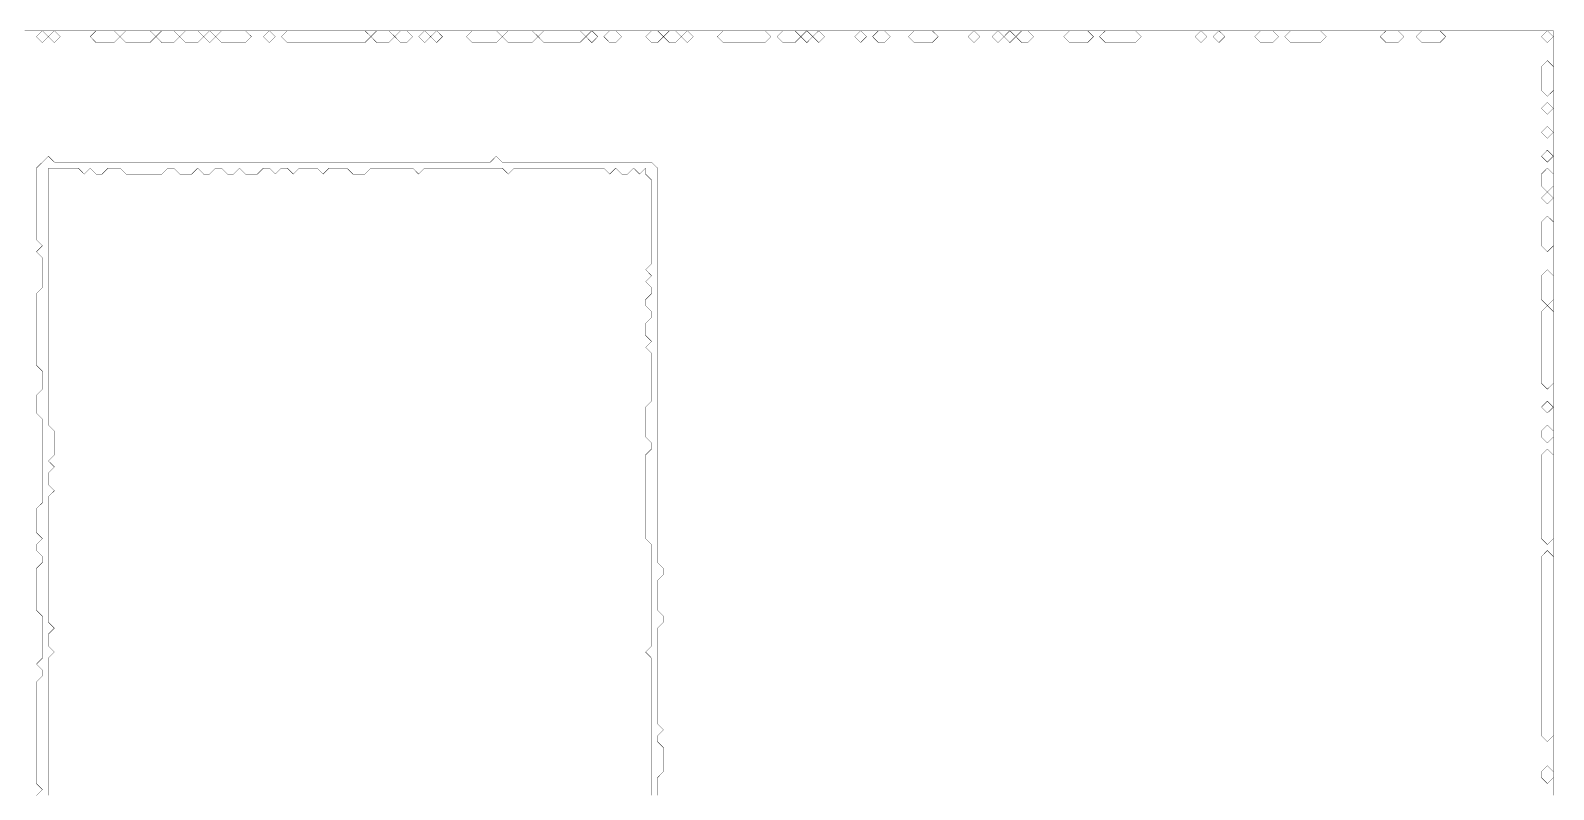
# Model space of a CAD drawing. Header units: metres. Extents: x 0 to 5082, y -5082 to 0.
# Drawn here: x 2546 to 5082, y -1263 to 0 of the extents above; entities that cross this region are included whole.
import ezdxf

# ---------------------------------------------------------------- set-up
doc = ezdxf.new("R2010")
doc.units = ezdxf.units.M
doc.layers.add('conductor', color=1, linetype='Continuous')
doc.layers.add('substrate', color=5, linetype='Continuous')

msp = doc.modelspace()

# ---------------------------------------------------------------- linework, layer by layer
at = {"layer": 'conductor', "const_width": 0.5}
msp.add_lwpolyline([(3580.3, -1273), (3580.3, -1263.1), (3580.3, -1253.1), (3580.3, -1243.2), (3580.3, -1233.2), (3580.3, -1223.3), (3580.3, -1213.3), (3580.3, -1203.4), (3580.3, -1193.4), (3580.3, -1183.5), (3580.3, -1173.5), (3580.3, -1163.6), (3580.3, -1153.7), (3580.3, -1143.7), (3580.3, -1133.8), (3580.3, -1123.8), (3580.3, -1113.9), (3580.3, -1103.9), (3580.3, -1094), (3580.3, -1084), (3580.3, -1074.1), (3580.3, -1064.1), (3580.3, -1054.2), (3580.3, -1044.3), (3570.4, -1034.3), (3580.3, -1024.4), (3580.3, -1014.4), (3580.3, -1004.5), (3580.3, -994.5), (3580.3, -984.6), (3580.3, -974.6), (3580.3, -964.7), (3580.3, -954.8), (3580.3, -944.8), (3580.3, -934.9), (3580.3, -924.9), (3580.3, -915), (3580.3, -905), (3580.3, -895.1), (3580.3, -885.1), (3580.3, -875.2), (3580.3, -865.2), (3580.3, -855.3), (3570.4, -845.4), (3570.4, -835.4), (3570.4, -825.5), (3570.4, -815.5), (3570.4, -805.6), (3570.4, -795.6), (3570.4, -785.7), (3570.4, -775.7), (3570.4, -765.8), (3570.4, -755.8), (3570.4, -745.9), (3570.4, -736), (3570.4, -726), (3570.4, -716.1), (3570.4, -706.1), (3580.3, -696.2), (3580.3, -686.2), (3570.4, -676.3), (3570.4, -666.3), (3570.4, -656.4), (3570.4, -646.4), (3570.4, -636.5), (3570.4, -626.6), (3580.3, -616.6), (3580.3, -606.7), (3580.3, -596.7), (3580.3, -586.8), (3580.3, -576.8), (3580.3, -566.9), (3580.3, -556.9), (3580.3, -547), (3580.3, -537), (3570.4, -527.1), (3580.3, -517.2), (3570.4, -507.2), (3570.4, -497.3), (3570.4, -487.3), (3580.3, -477.4), (3580.3, -467.4), (3570.4, -457.5), (3570.4, -447.5), (3580.3, -437.6), (3580.3, -427.6), (3570.4, -417.7), (3580.3, -407.8), (3570.4, -397.8), (3580.3, -387.9), (3580.3, -377.9), (3580.3, -368), (3580.3, -358), (3580.3, -348.1), (3580.3, -338.1), (3580.3, -328.2), (3580.3, -318.2), (3580.3, -308.3), (3580.3, -298.4), (3580.3, -288.4), (3580.3, -278.5), (3580.3, -268.5), (3580.3, -258.6), (3580.3, -248.6), (3570.4, -238.7), (3570.4, -228.7), (3560.4, -238.7), (3550.5, -228.7), (3540.5, -238.7), (3530.6, -238.7), (3520.6, -228.7), (3510.7, -238.7), (3500.8, -228.7), (3490.8, -228.7), (3480.9, -228.7), (3470.9, -228.7), (3461, -228.7), (3451, -228.7), (3441.1, -228.7), (3431.1, -228.7), (3421.2, -228.7), (3411.2, -228.7), (3401.3, -228.7), (3391.4, -228.7), (3381.4, -228.7), (3371.5, -228.7), (3361.5, -228.7), (3351.6, -228.7), (3341.6, -238.7), (3331.7, -228.7), (3321.7, -228.7), (3311.8, -228.7), (3301.8, -228.7), (3291.9, -228.7), (3282, -228.7), (3272, -228.7), (3262.1, -228.7), (3252.1, -228.7), (3242.2, -228.7), (3232.2, -228.7), (3222.3, -228.7), (3212.3, -228.7), (3202.4, -228.7), (3192.4, -238.7), (3182.5, -228.7), (3172.6, -228.7), (3162.6, -228.7), (3152.7, -228.7), (3142.7, -228.7), (3132.8, -228.7), (3122.8, -228.7), (3112.9, -228.7), (3102.9, -238.7), (3093, -238.7), (3083, -238.7), (3073.1, -228.7), (3063.2, -228.7), (3053.2, -228.7), (3043.3, -228.7), (3033.3, -238.7), (3023.4, -228.7), (3013.4, -228.7), (3003.5, -228.7), (2993.5, -228.7), (2983.6, -238.7), (2973.6, -228.7), (2963.7, -228.7), (2953.8, -238.7), (2943.8, -228.7), (2933.9, -228.7), (2923.9, -238.7), (2914, -238.7), (2904, -238.7), (2894.1, -228.7), (2884.1, -238.7), (2874.2, -238.7), (2864.2, -228.7), (2854.3, -228.7), (2844.4, -238.7), (2834.4, -238.7), (2824.5, -228.7), (2814.5, -238.7), (2804.6, -238.7), (2794.6, -238.7), (2784.7, -228.7), (2774.7, -228.7), (2764.8, -238.7), (2754.9, -238.7), (2744.9, -238.7), (2735, -238.7), (2725, -238.7), (2715.1, -238.7), (2705.1, -238.7), (2695.2, -228.7), (2685.2, -228.7), (2675.3, -228.7), (2665.3, -238.7), (2655.4, -238.7), (2645.5, -228.7), (2635.5, -238.7), (2625.6, -228.7), (2615.6, -228.7), (2605.7, -228.7), (2595.7, -228.7), (2585.8, -228.7), (2575.8, -228.7), (2575.8, -238.7), (2575.8, -248.6), (2575.8, -258.6), (2575.8, -268.5), (2575.8, -278.5), (2575.8, -288.4), (2575.8, -298.4), (2575.8, -308.3), (2575.8, -318.2), (2575.8, -328.2), (2575.8, -338.1), (2575.8, -348.1), (2575.8, -358), (2575.8, -368), (2575.8, -377.9), (2575.8, -387.9), (2575.8, -397.8), (2575.8, -407.8), (2575.8, -417.7), (2575.8, -427.6), (2575.8, -437.6), (2575.8, -447.5), (2575.8, -457.5), (2575.8, -467.4), (2575.8, -477.4), (2575.8, -487.3), (2575.8, -497.3), (2575.8, -507.2), (2575.8, -517.2), (2575.8, -527.1), (2575.8, -537), (2575.8, -547), (2575.8, -556.9), (2575.8, -566.9), (2575.8, -576.8), (2575.8, -586.8), (2575.8, -596.7), (2575.8, -606.7), (2575.8, -616.6), (2575.8, -626.6), (2575.8, -636.5), (2575.8, -646.4), (2575.8, -656.4), (2585.8, -666.3), (2585.8, -676.3), (2585.8, -686.2), (2585.8, -696.2), (2585.8, -706.1), (2575.8, -716.1), (2585.8, -726), (2575.8, -736), (2575.8, -745.9), (2575.8, -755.8), (2585.8, -765.8), (2575.8, -775.7), (2575.8, -785.7), (2575.8, -795.6), (2575.8, -805.6), (2575.8, -815.5), (2575.8, -825.5), (2575.8, -835.4), (2575.8, -845.4), (2575.8, -855.3), (2575.8, -865.2), (2575.8, -875.2), (2575.8, -885.1), (2575.8, -895.1), (2575.8, -905), (2575.8, -915), (2575.8, -924.9), (2575.8, -934.9), (2575.8, -944.8), (2575.8, -954.8), (2575.8, -964.7), (2575.8, -974.6), (2575.8, -984.6), (2585.8, -994.5), (2575.8, -1004.5), (2575.8, -1014.4), (2575.8, -1024.4), (2585.8, -1034.3), (2575.8, -1044.3), (2575.8, -1054.2), (2575.8, -1064.1), (2575.8, -1074.1), (2575.8, -1084), (2575.8, -1094), (2575.8, -1103.9), (2575.8, -1113.9), (2575.8, -1123.8), (2575.8, -1133.8), (2575.8, -1143.7), (2575.8, -1153.7), (2575.8, -1163.6), (2575.8, -1173.5), (2575.8, -1183.5), (2575.8, -1193.4), (2575.8, -1203.4), (2575.8, -1213.3), (2575.8, -1223.3), (2575.8, -1233.2), (2575.8, -1243.2), (2575.8, -1253.1), (2575.8, -1263.1), (2575.8, -1273)], dxfattribs=at)
at = {"layer": 'substrate', "const_width": 0.5}
for points in [[(5082.1, -1273), (5082.1, -1263.1), (5082.1, -1253.1), (5082.1, -1243.2), (5082.1, -1233.2), (5082.1, -1223.3), (5082.1, -1213.3), (5082.1, -1203.4), (5082.1, -1193.4), (5082.1, -1183.5), (5082.1, -1173.5), (5082.1, -1163.6), (5082.1, -1153.7), (5082.1, -1143.7), (5082.1, -1133.8), (5082.1, -1123.8), (5082.1, -1113.9), (5082.1, -1103.9), (5082.1, -1094), (5082.1, -1084), (5082.1, -1074.1), (5082.1, -1064.1), (5082.1, -1054.2), (5082.1, -1044.3), (5082.1, -1034.3), (5082.1, -1024.4), (5082.1, -1014.4), (5082.1, -1004.5), (5082.1, -994.5), (5082.1, -984.6), (5082.1, -974.6), (5082.1, -964.7), (5082.1, -954.8), (5082.1, -944.8), (5082.1, -934.9), (5082.1, -924.9), (5082.1, -915), (5082.1, -905), (5082.1, -895.1), (5082.1, -885.1), (5082.1, -875.2), (5082.1, -865.2), (5082.1, -855.3), (5082.1, -845.4), (5082.1, -835.4), (5082.1, -825.5), (5082.1, -815.5), (5082.1, -805.6), (5082.1, -795.6), (5082.1, -785.7), (5082.1, -775.7), (5082.1, -765.8), (5082.1, -755.8), (5082.1, -745.9), (5082.1, -736), (5082.1, -726), (5082.1, -716.1), (5082.1, -706.1), (5082.1, -696.2), (5082.1, -686.2), (5082.1, -676.3), (5082.1, -666.3), (5082.1, -656.4), (5082.1, -646.4), (5082.1, -636.5), (5082.1, -626.6), (5082.1, -616.6), (5082.1, -606.7), (5082.1, -596.7), (5082.1, -586.8), (5082.1, -576.8), (5082.1, -566.9), (5082.1, -556.9), (5082.1, -547), (5082.1, -537), (5082.1, -527.1), (5082.1, -517.2), (5082.1, -507.2), (5082.1, -497.3), (5082.1, -487.3), (5082.1, -477.4), (5082.1, -467.4), (5082.1, -457.5), (5082.1, -447.5), (5082.1, -437.6), (5082.1, -427.6), (5082.1, -417.7), (5082.1, -407.8), (5082.1, -397.8), (5082.1, -387.9), (5082.1, -377.9), (5082.1, -368), (5082.1, -358), (5082.1, -348.1), (5082.1, -338.1), (5082.1, -328.2), (5082.1, -318.2), (5082.1, -308.3), (5082.1, -298.4), (5082.1, -288.4), (5082.1, -278.5), (5082.1, -268.5), (5082.1, -258.6), (5082.1, -248.6), (5082.1, -238.7), (5082.1, -228.7), (5082.1, -218.8), (5082.1, -208.9), (5082.1, -198.9), (5082.1, -189), (5082.1, -179), (5082.1, -169.1), (5082.1, -159.1), (5082.1, -149.2), (5082.1, -139.2), (5082.1, -129.3), (5082.1, -119.3), (5082.1, -109.4), (5082.1, -99.5), (5082.1, -89.5), (5082.1, -79.6), (5082.1, -69.6), (5082.1, -59.7), (5082.1, -49.7), (5082.1, -39.8), (5082.1, -29.8), (5082.1, -19.9), (5082.1, -9.9), (5082.1, 0), (5072.1, 0), (5062.2, 0), (5052.2, 0), (5042.3, 0), (5032.3, 0), (5022.4, 0), (5012.4, 0), (5002.5, 0), (4992.5, 0), (4982.6, 0), (4972.7, 0), (4962.7, 0), (4952.8, 0), (4942.8, 0), (4932.9, 0), (4922.9, 0), (4913, 0), (4903, 0), (4893.1, 0), (4883.1, 0), (4873.2, 0), (4863.3, 0), (4853.3, 0), (4843.4, 0), (4833.4, 0), (4823.5, 0), (4813.5, 0), (4803.6, 0), (4793.6, 0), (4783.7, 0), (4773.8, 0), (4763.8, 0), (4753.9, 0), (4743.9, 0), (4734, 0), (4724, 0), (4714.1, 0), (4704.1, 0), (4694.2, 0), (4684.2, 0), (4674.3, 0), (4664.4, 0), (4654.4, 0), (4644.5, 0), (4634.5, 0), (4624.6, 0), (4614.6, 0), (4604.7, 0), (4594.7, 0), (4584.8, 0), (4574.8, 0), (4564.9, 0), (4555, 0), (4545, 0), (4535.1, 0), (4525.1, 0), (4515.2, 0), (4505.2, 0), (4495.3, 0), (4485.3, 0), (4475.4, 0), (4465.4, 0), (4455.5, 0), (4445.6, 0), (4435.6, 0), (4425.7, 0), (4415.7, 0), (4405.8, 0), (4395.8, 0), (4385.9, 0), (4375.9, 0), (4366, 0), (4356, 0), (4346.1, 0), (4336.2, 0), (4326.2, 0), (4316.3, 0), (4306.3, 0), (4296.4, 0), (4286.4, 0), (4276.5, 0), (4266.5, 0), (4256.6, 0), (4246.6, 0), (4236.7, 0), (4226.8, 0), (4216.8, 0), (4206.9, 0), (4196.9, 0), (4187, 0), (4177, 0), (4167.1, 0), (4157.1, 0), (4147.2, 0), (4137.2, 0), (4127.3, 0), (4117.4, 0), (4107.4, 0), (4097.5, 0), (4087.5, 0), (4077.6, 0), (4067.6, 0), (4057.7, 0), (4047.7, 0), (4037.8, 0), (4027.9, 0), (4017.9, 0), (4008, 0), (3998, 0), (3988.1, 0), (3978.1, 0), (3968.2, 0), (3958.2, 0), (3948.3, 0), (3938.3, 0), (3928.4, 0), (3918.5, 0), (3908.5, 0), (3898.6, 0), (3888.6, 0), (3878.7, 0), (3868.7, 0), (3858.8, 0), (3848.8, 0), (3838.9, 0), (3828.9, 0), (3819, 0), (3809.1, 0), (3799.1, 0), (3789.2, 0), (3779.2, 0), (3769.3, 0), (3759.3, 0), (3749.4, 0), (3739.4, 0), (3729.5, 0), (3719.5, 0), (3709.6, 0), (3699.7, 0), (3689.7, 0), (3679.8, 0), (3669.8, 0), (3659.9, 0), (3649.9, 0), (3640, 0), (3630, 0), (3620.1, 0), (3610.1, 0), (3600.2, 0), (3590.3, 0), (3580.3, 0), (3570.4, 0), (3560.4, 0), (3550.5, 0), (3540.5, 0), (3530.6, 0), (3520.6, 0), (3510.7, 0), (3500.8, 0), (3490.8, 0), (3480.9, 0), (3470.9, 0), (3461, 0), (3451, 0), (3441.1, 0), (3431.1, 0), (3421.2, 0), (3411.2, 0), (3401.3, 0), (3391.4, 0), (3381.4, 0), (3371.5, 0), (3361.5, 0), (3351.6, 0), (3341.6, 0), (3331.7, 0), (3321.7, 0), (3311.8, 0), (3301.8, 0), (3291.9, 0), (3282, 0), (3272, 0), (3262.1, 0), (3252.1, 0), (3242.2, 0), (3232.2, 0), (3222.3, 0), (3212.3, 0), (3202.4, 0), (3192.4, 0), (3182.5, 0), (3172.6, 0), (3162.6, 0), (3152.7, 0), (3142.7, 0), (3132.8, 0), (3122.8, 0), (3112.9, 0), (3102.9, 0), (3093, 0), (3083, 0), (3073.1, 0), (3063.2, 0), (3053.2, 0), (3043.3, 0), (3033.3, 0), (3023.4, 0), (3013.4, 0), (3003.5, 0), (2993.5, 0), (2983.6, 0), (2973.6, 0), (2963.7, 0), (2953.8, 0), (2943.8, 0), (2933.9, 0), (2923.9, 0), (2914, 0), (2904, 0), (2894.1, 0), (2884.1, 0), (2874.2, 0), (2864.2, 0), (2854.3, 0), (2844.4, 0), (2834.4, 0), (2824.5, 0), (2814.5, 0), (2804.6, 0), (2794.6, 0), (2784.7, 0), (2774.7, 0), (2764.8, 0), (2754.9, 0), (2744.9, 0), (2735, 0), (2725, 0), (2715.1, 0), (2705.1, 0), (2695.2, 0), (2685.2, 0), (2675.3, 0), (2665.3, 0), (2655.4, 0), (2645.5, 0), (2635.5, 0), (2625.6, 0), (2615.6, 0), (2605.7, 0), (2595.7, 0), (2585.8, 0), (2575.8, 0), (2565.9, 0), (2555.9, 0), (2546, 0), (2536.1, 0)], [(2555.9, -1273), (2565.9, -1263.1), (2555.9, -1253.1), (2555.9, -1243.2), (2555.9, -1233.2), (2555.9, -1223.3), (2555.9, -1213.3), (2555.9, -1203.4), (2555.9, -1193.4), (2555.9, -1183.5), (2555.9, -1173.5), (2555.9, -1163.6), (2555.9, -1153.7), (2555.9, -1143.7), (2555.9, -1133.8), (2555.9, -1123.8), (2555.9, -1113.9), (2555.9, -1103.9), (2555.9, -1094), (2555.9, -1084), (2565.9, -1074.1), (2565.9, -1064.1), (2555.9, -1054.2), (2565.9, -1044.3), (2565.9, -1034.3), (2565.9, -1024.4), (2565.9, -1014.4), (2565.9, -1004.5), (2565.9, -994.5), (2565.9, -984.6), (2565.9, -974.6), (2555.9, -964.7), (2555.9, -954.8), (2555.9, -944.8), (2555.9, -934.9), (2555.9, -924.9), (2555.9, -915), (2555.9, -905), (2555.9, -895.1), (2565.9, -885.1), (2565.9, -875.2), (2555.9, -865.2), (2555.9, -855.3), (2565.9, -845.4), (2555.9, -835.4), (2555.9, -825.5), (2555.9, -815.5), (2555.9, -805.6), (2555.9, -795.6), (2565.9, -785.7), (2565.9, -775.7), (2565.9, -765.8), (2565.9, -755.8), (2565.9, -745.9), (2565.9, -736), (2565.9, -726), (2565.9, -716.1), (2565.9, -706.1), (2565.9, -696.2), (2565.9, -686.2), (2565.9, -676.3), (2565.9, -666.3), (2565.9, -656.4), (2565.9, -646.4), (2555.9, -636.5), (2555.9, -626.6), (2555.9, -616.6), (2555.9, -606.7), (2565.9, -596.7), (2565.9, -586.8), (2565.9, -576.8), (2565.9, -566.9), (2555.9, -556.9), (2555.9, -547), (2555.9, -537), (2555.9, -527.1), (2555.9, -517.2), (2555.9, -507.2), (2555.9, -497.3), (2555.9, -487.3), (2555.9, -477.4), (2555.9, -467.4), (2555.9, -457.5), (2555.9, -447.5), (2555.9, -437.6), (2565.9, -427.6), (2565.9, -417.7), (2565.9, -407.8), (2565.9, -397.8), (2565.9, -387.9), (2565.9, -377.9), (2555.9, -368), (2565.9, -358), (2555.9, -348.1), (2555.9, -338.1), (2555.9, -328.2), (2555.9, -318.2), (2555.9, -308.3), (2555.9, -298.4), (2555.9, -288.4), (2555.9, -278.5), (2555.9, -268.5), (2555.9, -258.6), (2555.9, -248.6), (2555.9, -238.7), (2555.9, -228.7), (2565.9, -218.8), (2575.8, -208.9), (2585.8, -218.8), (2595.7, -218.8), (2605.7, -218.8), (2615.6, -218.8), (2625.6, -218.8), (2635.5, -218.8), (2645.5, -218.8), (2655.4, -218.8), (2665.3, -218.8), (2675.3, -218.8), (2685.2, -218.8), (2695.2, -218.8), (2705.1, -218.8), (2715.1, -218.8), (2725, -218.8), (2735, -218.8), (2744.9, -218.8), (2754.9, -218.8), (2764.8, -218.8), (2774.7, -218.8), (2784.7, -218.8), (2794.6, -218.8), (2804.6, -218.8), (2814.5, -218.8), (2824.5, -218.8), (2834.4, -218.8), (2844.4, -218.8), (2854.3, -218.8), (2864.2, -218.8), (2874.2, -218.8), (2884.1, -218.8), (2894.1, -218.8), (2904, -218.8), (2914, -218.8), (2923.9, -218.8), (2933.9, -218.8), (2943.8, -218.8), (2953.8, -218.8), (2963.7, -218.8), (2973.6, -218.8), (2983.6, -218.8), (2993.5, -218.8), (3003.5, -218.8), (3013.4, -218.8), (3023.4, -218.8), (3033.3, -218.8), (3043.3, -218.8), (3053.2, -218.8), (3063.2, -218.8), (3073.1, -218.8), (3083, -218.8), (3093, -218.8), (3102.9, -218.8), (3112.9, -218.8), (3122.8, -218.8), (3132.8, -218.8), (3142.7, -218.8), (3152.7, -218.8), (3162.6, -218.8), (3172.6, -218.8), (3182.5, -218.8), (3192.4, -218.8), (3202.4, -218.8), (3212.3, -218.8), (3222.3, -218.8), (3232.2, -218.8), (3242.2, -218.8), (3252.1, -218.8), (3262.1, -218.8), (3272, -218.8), (3282, -218.8), (3291.9, -218.8), (3301.8, -218.8), (3311.8, -218.8), (3321.7, -208.9), (3331.7, -218.8), (3341.6, -218.8), (3351.6, -218.8), (3361.5, -218.8), (3371.5, -218.8), (3381.4, -218.8), (3391.4, -218.8), (3401.3, -218.8), (3411.2, -218.8), (3421.2, -218.8), (3431.1, -218.8), (3441.1, -218.8), (3451, -218.8), (3461, -218.8), (3470.9, -218.8), (3480.9, -218.8), (3490.8, -218.8), (3500.8, -218.8), (3510.7, -218.8), (3520.6, -218.8), (3530.6, -218.8), (3540.5, -218.8), (3550.5, -218.8), (3560.4, -218.8), (3570.4, -218.8), (3580.3, -218.8), (3590.3, -228.7), (3590.3, -238.7), (3590.3, -248.6), (3590.3, -258.6), (3590.3, -268.5), (3590.3, -278.5), (3590.3, -288.4), (3590.3, -298.4), (3590.3, -308.3), (3590.3, -318.2), (3590.3, -328.2), (3590.3, -338.1), (3590.3, -348.1), (3590.3, -358), (3590.3, -368), (3590.3, -377.9), (3590.3, -387.9), (3590.3, -397.8), (3590.3, -407.8), (3590.3, -417.7), (3590.3, -427.6), (3590.3, -437.6), (3590.3, -447.5), (3590.3, -457.5), (3590.3, -467.4), (3590.3, -477.4), (3590.3, -487.3), (3590.3, -497.3), (3590.3, -507.2), (3590.3, -517.2), (3590.3, -527.1), (3590.3, -537), (3590.3, -547), (3590.3, -556.9), (3590.3, -566.9), (3590.3, -576.8), (3590.3, -586.8), (3590.3, -596.7), (3590.3, -606.7), (3590.3, -616.6), (3590.3, -626.6), (3590.3, -636.5), (3590.3, -646.4), (3590.3, -656.4), (3590.3, -666.3), (3590.3, -676.3), (3590.3, -686.2), (3590.3, -696.2), (3590.3, -706.1), (3590.3, -716.1), (3590.3, -726), (3590.3, -736), (3590.3, -745.9), (3590.3, -755.8), (3590.3, -765.8), (3590.3, -775.7), (3590.3, -785.7), (3590.3, -795.6), (3590.3, -805.6), (3590.3, -815.5), (3590.3, -825.5), (3590.3, -835.4), (3590.3, -845.4), (3590.3, -855.3), (3590.3, -865.2), (3590.3, -875.2), (3590.3, -885.1), (3600.2, -895.1), (3600.2, -905), (3590.3, -915), (3590.3, -924.9), (3590.3, -934.9), (3590.3, -944.8), (3590.3, -954.8), (3590.3, -964.7), (3600.2, -974.6), (3600.2, -984.6), (3590.3, -994.5), (3590.3, -1004.5), (3590.3, -1014.4), (3590.3, -1024.4), (3590.3, -1034.3), (3590.3, -1044.3), (3590.3, -1054.2), (3590.3, -1064.1), (3590.3, -1074.1), (3590.3, -1084), (3590.3, -1094), (3590.3, -1103.9), (3590.3, -1113.9), (3590.3, -1123.8), (3590.3, -1133.8), (3590.3, -1143.7), (3590.3, -1153.7), (3600.2, -1163.6), (3590.3, -1173.5), (3590.3, -1183.5), (3600.2, -1193.4), (3600.2, -1203.4), (3600.2, -1213.3), (3600.2, -1223.3), (3600.2, -1233.2), (3590.3, -1243.2), (3590.3, -1253.1), (3590.3, -1263.1), (3590.3, -1273)]]:
    msp.add_lwpolyline(points, dxfattribs=at)
for points in [[(2555.9, -9.9), (2565.9, 0), (2575.8, -9.9), (2565.9, -19.9)], [(2575.8, -9.9), (2585.8, 0), (2595.7, -9.9), (2585.8, -19.9)], [(2645.5, -9.9), (2655.4, 0), (2665.3, 0), (2675.3, 0), (2685.2, 0), (2695.2, -9.9), (2685.2, -19.9), (2675.3, -19.9), (2665.3, -19.9), (2655.4, -19.9)], [(2695.2, -9.9), (2705.1, 0), (2715.1, 0), (2725, 0), (2735, 0), (2744.9, 0), (2754.9, -9.9), (2744.9, -19.9), (2735, -19.9), (2725, -19.9), (2715.1, -19.9), (2705.1, -19.9)], [(2754.9, -9.9), (2764.8, 0), (2774.7, 0), (2784.7, 0), (2794.6, -9.9), (2784.7, -19.9), (2774.7, -19.9), (2764.8, -19.9)], [(2794.6, -9.9), (2804.6, 0), (2814.5, 0), (2824.5, 0), (2834.4, -9.9), (2824.5, -19.9), (2814.5, -19.9), (2804.6, -19.9)], [(2834.4, -9.9), (2844.4, 0), (2854.3, -9.9), (2844.4, -19.9)], [(2854.3, -9.9), (2864.2, 0), (2874.2, 0), (2884.1, 0), (2894.1, 0), (2904, 0), (2914, -9.9), (2904, -19.9), (2894.1, -19.9), (2884.1, -19.9), (2874.2, -19.9), (2864.2, -19.9)], [(2933.9, -9.9), (2943.8, 0), (2953.8, -9.9), (2943.8, -19.9)], [(2963.7, -9.9), (2973.6, 0), (2983.6, 0), (2993.5, 0), (3003.5, 0), (3013.4, 0), (3023.4, 0), (3033.3, 0), (3043.3, 0), (3053.2, 0), (3063.2, 0), (3073.1, 0), (3083, 0), (3093, 0), (3102.9, 0), (3112.9, -9.9), (3102.9, -19.9), (3093, -19.9), (3083, -19.9), (3073.1, -19.9), (3063.2, -19.9), (3053.2, -19.9), (3043.3, -19.9), (3033.3, -19.9), (3023.4, -19.9), (3013.4, -19.9), (3003.5, -19.9), (2993.5, -19.9), (2983.6, -19.9), (2973.6, -19.9)], [(3112.9, -9.9), (3122.8, 0), (3132.8, 0), (3142.7, 0), (3152.7, -9.9), (3142.7, -19.9), (3132.8, -19.9), (3122.8, -19.9)], [(3152.7, -9.9), (3162.6, 0), (3172.6, 0), (3182.5, -9.9), (3172.6, -19.9), (3162.6, -19.9)], [(3192.4, -9.9), (3202.4, 0), (3212.3, -9.9), (3202.4, -19.9)], [(3212.3, -9.9), (3222.3, 0), (3232.2, -9.9), (3222.3, -19.9)], [(3272, -9.9), (3282, 0), (3291.9, 0), (3301.8, 0), (3311.8, 0), (3321.7, 0), (3331.7, -9.9), (3321.7, -19.9), (3311.8, -19.9), (3301.8, -19.9), (3291.9, -19.9), (3282, -19.9)], [(3331.7, -9.9), (3341.6, 0), (3351.6, 0), (3361.5, 0), (3371.5, 0), (3381.4, 0), (3391.4, -9.9), (3381.4, -19.9), (3371.5, -19.9), (3361.5, -19.9), (3351.6, -19.9), (3341.6, -19.9)], [(3391.4, -9.9), (3401.3, 0), (3411.2, 0), (3421.2, 0), (3431.1, 0), (3441.1, 0), (3451, 0), (3461, 0), (3470.9, -9.9), (3461, -19.9), (3451, -19.9), (3441.1, -19.9), (3431.1, -19.9), (3421.2, -19.9), (3411.2, -19.9), (3401.3, -19.9)], [(3470.9, -9.9), (3480.9, 0), (3490.8, -9.9), (3480.9, -19.9)], [(3500.8, -9.9), (3510.7, 0), (3520.6, 0), (3530.6, -9.9), (3520.6, -19.9), (3510.7, -19.9)], [(3570.4, -9.9), (3580.3, 0), (3590.3, 0), (3600.2, -9.9), (3590.3, -19.9), (3580.3, -19.9)], [(3600.2, -9.9), (3610.1, 0), (3620.1, 0), (3630, -9.9), (3620.1, -19.9), (3610.1, -19.9)], [(3630, -9.9), (3640, 0), (3649.9, -9.9), (3640, -19.9)], [(3689.7, -9.9), (3699.7, 0), (3709.6, 0), (3719.5, 0), (3729.5, 0), (3739.4, 0), (3749.4, 0), (3759.3, 0), (3769.3, 0), (3779.2, -9.9), (3769.3, -19.9), (3759.3, -19.9), (3749.4, -19.9), (3739.4, -19.9), (3729.5, -19.9), (3719.5, -19.9), (3709.6, -19.9), (3699.7, -19.9)], [(3789.2, -9.9), (3799.1, 0), (3809.1, 0), (3819, 0), (3828.9, -9.9), (3819, -19.9), (3809.1, -19.9), (3799.1, -19.9)], [(3828.9, -9.9), (3838.9, 0), (3848.8, -9.9), (3838.9, -19.9)], [(3848.8, -9.9), (3858.8, 0), (3868.7, -9.9), (3858.8, -19.9)], [(3918.5, -9.9), (3928.4, 0), (3938.3, -9.9), (3928.4, -19.9)], [(3948.3, -9.9), (3958.2, 0), (3968.2, 0), (3978.1, -9.9), (3968.2, -19.9), (3958.2, -19.9)], [(4008, -9.9), (4017.9, 0), (4027.9, 0), (4037.8, 0), (4047.7, 0), (4057.7, -9.9), (4047.7, -19.9), (4037.8, -19.9), (4027.9, -19.9), (4017.9, -19.9)], [(4107.4, -9.9), (4117.4, 0), (4127.3, -9.9), (4117.4, -19.9)], [(4147.2, -9.9), (4157.1, 0), (4167.1, -9.9), (4157.1, -19.9)], [(4167.1, -9.9), (4177, 0), (4187, -9.9), (4177, -19.9)], [(4187, -9.9), (4196.9, 0), (4206.9, 0), (4216.8, -9.9), (4206.9, -19.9), (4196.9, -19.9)], [(4266.5, -9.9), (4276.5, 0), (4286.4, 0), (4296.4, 0), (4306.3, 0), (4316.3, -9.9), (4306.3, -19.9), (4296.4, -19.9), (4286.4, -19.9), (4276.5, -19.9)], [(4326.2, -9.9), (4336.2, 0), (4346.1, 0), (4356, 0), (4366, 0), (4375.9, 0), (4385.9, 0), (4395.8, -9.9), (4385.9, -19.9), (4375.9, -19.9), (4366, -19.9), (4356, -19.9), (4346.1, -19.9), (4336.2, -19.9)], [(4485.3, -9.9), (4495.3, 0), (4505.2, -9.9), (4495.3, -19.9)], [(4515.2, -9.9), (4525.1, 0), (4535.1, -9.9), (4525.1, -19.9)], [(4584.8, -9.9), (4594.7, 0), (4604.7, 0), (4614.6, 0), (4624.6, -9.9), (4614.6, -19.9), (4604.7, -19.9), (4594.7, -19.9)], [(4634.5, -9.9), (4644.5, 0), (4654.4, 0), (4664.4, 0), (4674.3, 0), (4684.2, 0), (4694.2, 0), (4704.1, -9.9), (4694.2, -19.9), (4684.2, -19.9), (4674.3, -19.9), (4664.4, -19.9), (4654.4, -19.9), (4644.5, -19.9)], [(4793.6, -9.9), (4803.6, 0), (4813.5, 0), (4823.5, 0), (4833.4, -9.9), (4823.5, -19.9), (4813.5, -19.9), (4803.6, -19.9)], [(4853.3, -9.9), (4863.3, 0), (4873.2, 0), (4883.1, 0), (4893.1, 0), (4903, -9.9), (4893.1, -19.9), (4883.1, -19.9), (4873.2, -19.9), (4863.3, -19.9)], [(5062.2, -9.9), (5072.1, 0), (5082.1, -9.9), (5072.1, -19.9)], [(5062.2, -59.7), (5072.1, -49.7), (5082.1, -59.7), (5082.1, -69.6), (5082.1, -79.6), (5082.1, -89.5), (5082.1, -99.5), (5072.1, -109.4), (5062.2, -99.5), (5062.2, -89.5), (5062.2, -79.6), (5062.2, -69.6)], [(5062.2, -129.3), (5072.1, -119.3), (5082.1, -129.3), (5072.1, -139.2)], [(5062.2, -169.1), (5072.1, -159.1), (5082.1, -169.1), (5072.1, -179)], [(5062.2, -208.9), (5072.1, -198.9), (5082.1, -208.9), (5072.1, -218.8)], [(5062.2, -238.7), (5072.1, -228.7), (5082.1, -238.7), (5082.1, -248.6), (5082.1, -258.6), (5072.1, -268.5), (5062.2, -258.6), (5062.2, -248.6)], [(5062.2, -278.5), (5072.1, -268.5), (5082.1, -278.5), (5072.1, -288.4)], [(5062.2, -318.2), (5072.1, -308.3), (5082.1, -318.2), (5082.1, -328.2), (5082.1, -338.1), (5082.1, -348.1), (5082.1, -358), (5072.1, -368), (5062.2, -358), (5062.2, -348.1), (5062.2, -338.1), (5062.2, -328.2)], [(5062.2, -407.8), (5072.1, -397.8), (5082.1, -407.8), (5082.1, -417.7), (5082.1, -427.6), (5082.1, -437.6), (5082.1, -447.5), (5072.1, -457.5), (5062.2, -447.5), (5062.2, -437.6), (5062.2, -427.6), (5062.2, -417.7)], [(5062.2, -467.4), (5072.1, -457.5), (5082.1, -467.4), (5082.1, -477.4), (5082.1, -487.3), (5082.1, -497.3), (5082.1, -507.2), (5082.1, -517.2), (5082.1, -527.1), (5082.1, -537), (5082.1, -547), (5082.1, -556.9), (5082.1, -566.9), (5082.1, -576.8), (5082.1, -586.8), (5072.1, -596.7), (5062.2, -586.8), (5062.2, -576.8), (5062.2, -566.9), (5062.2, -556.9), (5062.2, -547), (5062.2, -537), (5062.2, -527.1), (5062.2, -517.2), (5062.2, -507.2), (5062.2, -497.3), (5062.2, -487.3), (5062.2, -477.4)], [(5062.2, -626.6), (5072.1, -616.6), (5082.1, -626.6), (5072.1, -636.5)], [(5062.2, -666.3), (5072.1, -656.4), (5082.1, -666.3), (5082.1, -676.3), (5072.1, -686.2), (5062.2, -676.3)], [(5062.2, -706.1), (5072.1, -696.2), (5082.1, -706.1), (5082.1, -716.1), (5082.1, -726), (5082.1, -736), (5082.1, -745.9), (5082.1, -755.8), (5082.1, -765.8), (5082.1, -775.7), (5082.1, -785.7), (5082.1, -795.6), (5082.1, -805.6), (5082.1, -815.5), (5082.1, -825.5), (5082.1, -835.4), (5082.1, -845.4), (5072.1, -855.3), (5062.2, -845.4), (5062.2, -835.4), (5062.2, -825.5), (5062.2, -815.5), (5062.2, -805.6), (5062.2, -795.6), (5062.2, -785.7), (5062.2, -775.7), (5062.2, -765.8), (5062.2, -755.8), (5062.2, -745.9), (5062.2, -736), (5062.2, -726), (5062.2, -716.1)], [(5062.2, -875.2), (5072.1, -865.2), (5082.1, -875.2), (5082.1, -885.1), (5082.1, -895.1), (5082.1, -905), (5082.1, -915), (5082.1, -924.9), (5082.1, -934.9), (5082.1, -944.8), (5082.1, -954.8), (5082.1, -964.7), (5082.1, -974.6), (5082.1, -984.6), (5082.1, -994.5), (5082.1, -1004.5), (5082.1, -1014.4), (5082.1, -1024.4), (5082.1, -1034.3), (5082.1, -1044.3), (5082.1, -1054.2), (5082.1, -1064.1), (5082.1, -1074.1), (5082.1, -1084), (5082.1, -1094), (5082.1, -1103.9), (5082.1, -1113.9), (5082.1, -1123.8), (5082.1, -1133.8), (5082.1, -1143.7), (5082.1, -1153.7), (5082.1, -1163.6), (5082.1, -1173.5), (5072.1, -1183.5), (5062.2, -1173.5), (5062.2, -1163.6), (5062.2, -1153.7), (5062.2, -1143.7), (5062.2, -1133.8), (5062.2, -1123.8), (5062.2, -1113.9), (5062.2, -1103.9), (5062.2, -1094), (5062.2, -1084), (5062.2, -1074.1), (5062.2, -1064.1), (5062.2, -1054.2), (5062.2, -1044.3), (5062.2, -1034.3), (5062.2, -1024.4), (5062.2, -1014.4), (5062.2, -1004.5), (5062.2, -994.5), (5062.2, -984.6), (5062.2, -974.6), (5062.2, -964.7), (5062.2, -954.8), (5062.2, -944.8), (5062.2, -934.9), (5062.2, -924.9), (5062.2, -915), (5062.2, -905), (5062.2, -895.1), (5062.2, -885.1)], [(5062.2, -1233.2), (5072.1, -1223.3), (5082.1, -1233.2), (5082.1, -1243.2), (5072.1, -1253.1), (5062.2, -1243.2)]]:
    msp.add_lwpolyline(points, close=True, dxfattribs=at)

doc.saveas('drawing.dxf')
